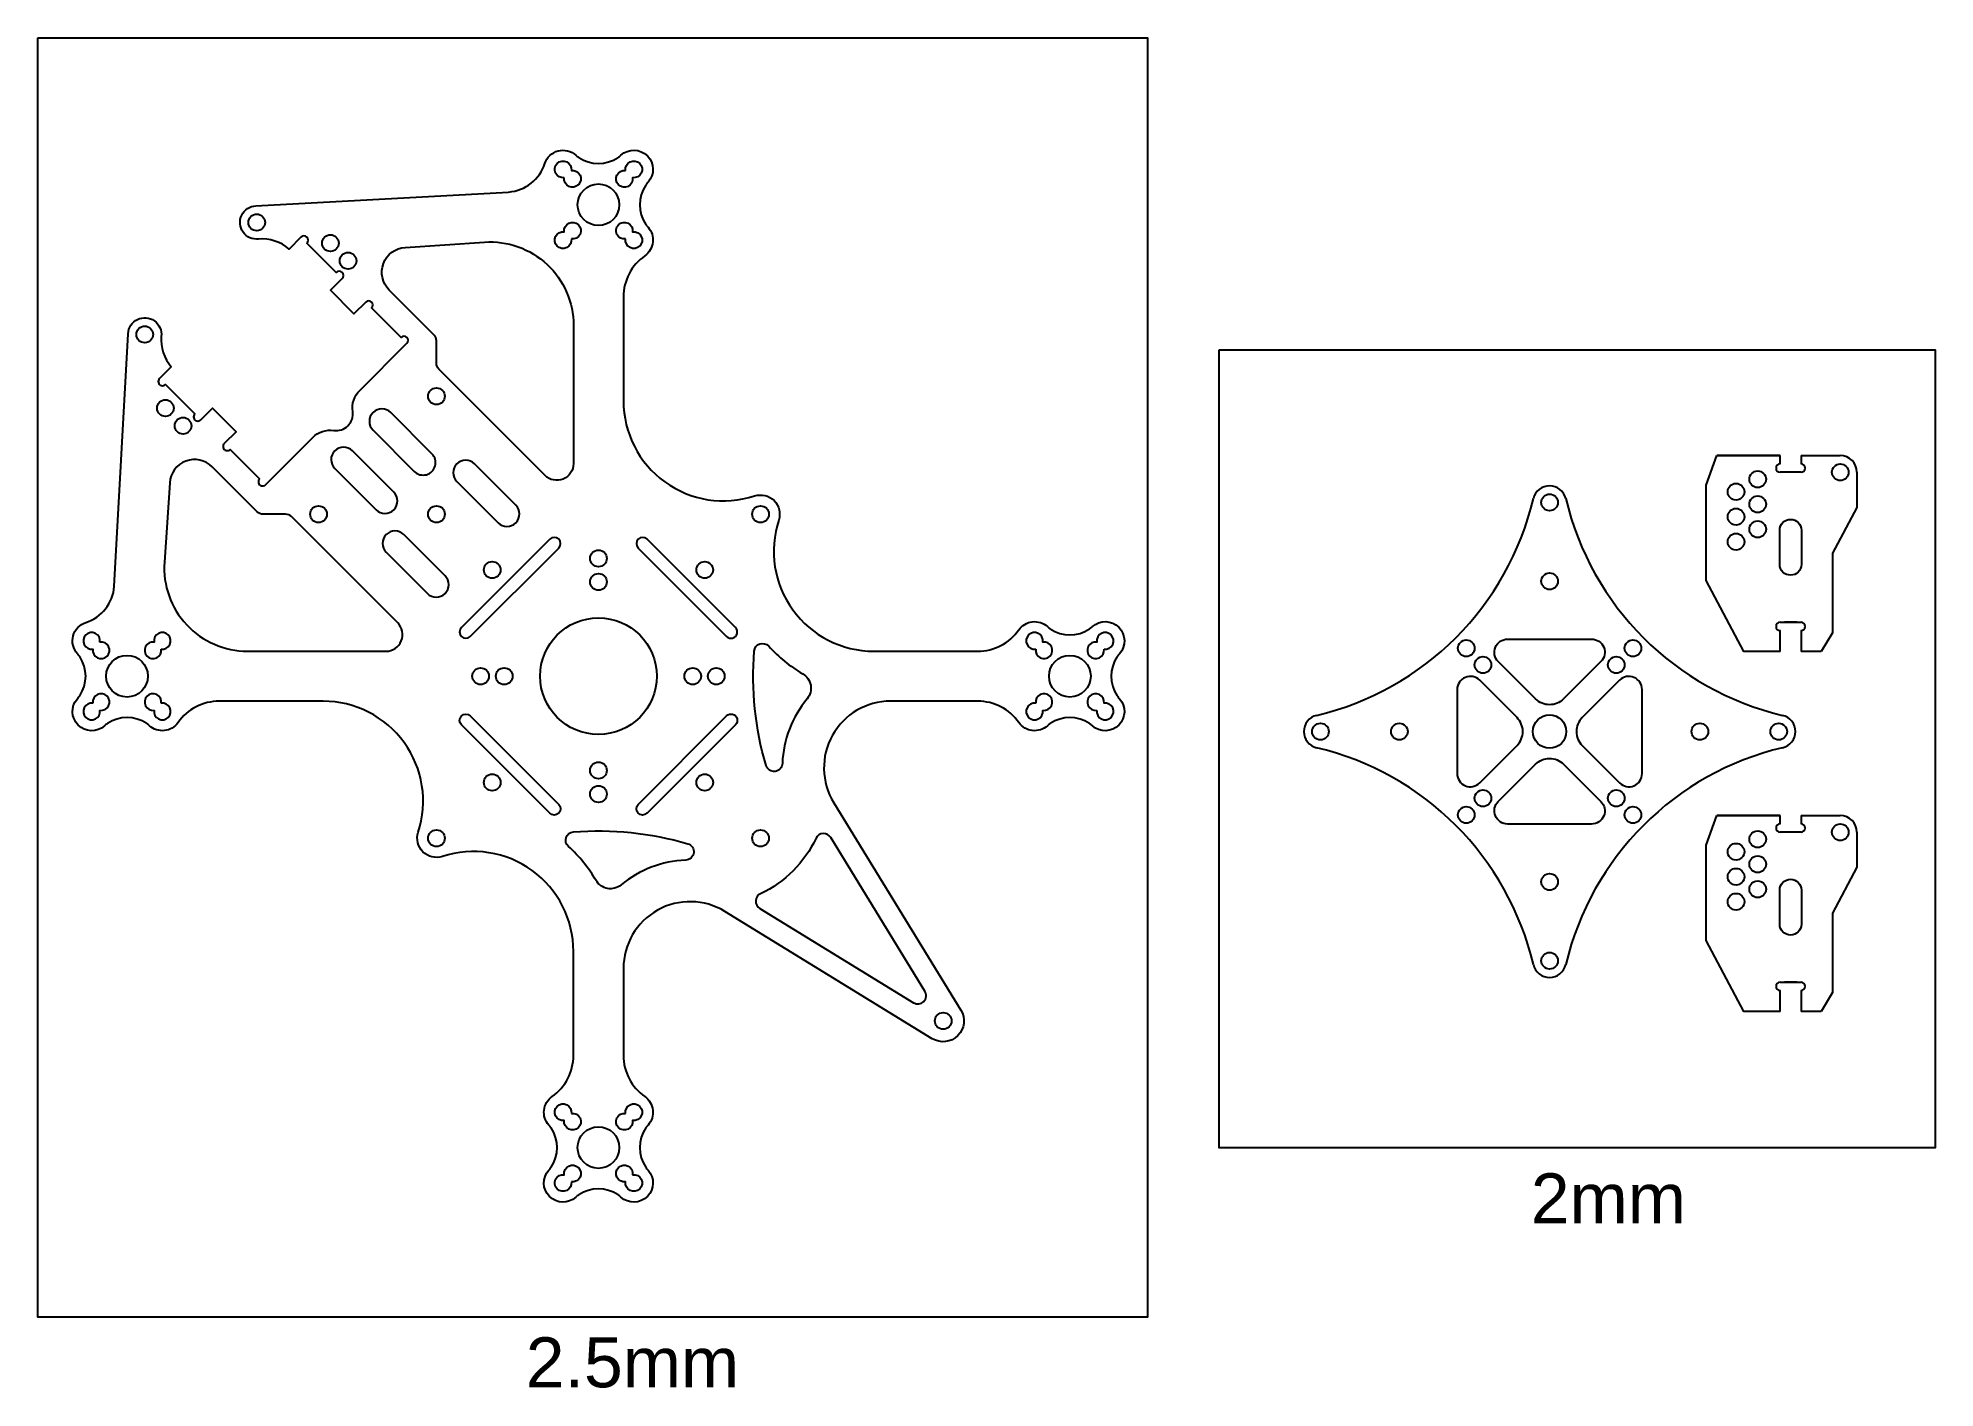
# Model space of a CAD drawing. Header units: millimetres. Extents: x 23 to 250, y 10 to 172.
import ezdxf

# ---------------------------------------------------------------- set-up
doc = ezdxf.new("R2010")
doc.units = ezdxf.units.MM
doc.styles.get("Standard").update_dxf_attribs({"font": 'arial.ttf'})

msp = doc.modelspace()

# ---------------------------------------------------------------- linework, layer by layer
for p, q in [((222.96, 118.38), (224.27, 121.93)), ((231.86, 121.93), (224.27, 121.93)), ((224.27, 121.93), (231.86, 121.93)), ((234.36, 121.93), (239.07, 121.93)), ((234.36, 121.93), (239.07, 121.93)), ((222.96, 75.19), (224.27, 78.74)), ((231.86, 78.74), (224.27, 78.74)), ((224.27, 78.74), (231.86, 78.74)), ((234.36, 78.74), (239.07, 78.74)), ((234.36, 78.74), (239.07, 78.74))]:
    msp.add_line(p, q)
for points in [[(22.79, 172.05), (155.92, 172.05), (155.92, 18.54), (22.79, 18.54)], [(164.52, 134.61), (250.45, 134.61), (250.45, 38.88), (164.52, 38.88)], [(38.21, 109.25), (38.21, 109.25)]]:
    msp.add_lwpolyline(points, close=True)
for points in [[(57.01, 92.46), (44.53, 92.46, 0.244828), (39.61, 89.9, -0.451414), (36.18, 89.51, 0.036314), (35.84, 89.78, 0.304142), (31.13, 89.78, 0.036314), (30.78, 89.51, -0.951493), (27.53, 92.76, 0.036314), (27.8, 93.1, 0.304142), (27.8, 97.82, 0.036314), (27.53, 98.16, -0.543188), (28.52, 101.89, 0.302561), (31.95, 106.24), (33.61, 136.56, -1.038619), (37.59, 136.24, 0.196173), (38.79, 132.58), (37.37, 131.17, 1), (38.08, 130.46), (41.61, 126.93, 1), (42.32, 126.22), (43.74, 127.63), (46.56, 124.8), (45.15, 123.39, 1), (45.86, 122.68), (49.39, 119.15, 1), (50.1, 118.44), (55.76, 124.1, -0.236068), (58.3, 124.95, 0.5), (60.56, 127.21, -0.236068), (61.41, 129.75), (67.07, 135.41, 1), (66.36, 136.12), (62.83, 139.65, 1), (62.12, 140.36), (60.71, 138.95), (57.88, 141.77), (59.29, 143.19, 1), (58.58, 143.9), (55.05, 147.43, 1), (54.34, 148.14), (52.93, 146.72, 0.196173), (49.27, 147.92, -1.038619), (48.95, 151.9), (79.27, 153.56, 0.302561), (83.62, 156.99, -0.543188), (87.35, 157.98, 0.036314), (87.69, 157.71, 0.304142), (92.41, 157.71, 0.036314), (92.75, 157.98, -0.951493), (96, 154.73, 0.036314), (95.73, 154.38, 0.304142), (95.73, 149.67, 0.036314), (96, 149.33, -0.451414), (95.61, 145.9, 0.244828), (93.05, 140.98), (93.05, 128.5, 0.510139), (108.78, 117.09, -0.614142), (111.68, 114.19, 0.510139), (123.09, 98.46), (135.58, 98.46, 0.244828), (140.49, 101.02, -0.451414), (143.92, 101.41, 0.036314), (144.26, 101.14, 0.304142), (148.98, 101.14, 0.036314), (149.32, 101.41, -0.951493), (152.57, 98.16, 0.036314), (152.3, 97.82, 0.304142), (152.3, 93.1, 0.036314), (152.57, 92.76, -0.951493), (149.32, 89.51, 0.036314), (148.98, 89.78, 0.304142), (144.26, 89.78, 0.036314), (143.92, 89.51, -0.451414), (140.49, 89.9, 0.244828), (135.58, 92.46), (125.11, 92.46, 0.586246), (118.29, 80.28), (133.55, 55.4, -0.788664), (130.11, 51.96), (105.23, 67.22, 0.586246), (93.05, 60.4), (93.05, 49.93, 0.244828), (95.61, 45.02, -0.451414), (96, 41.59, 0.036314), (95.73, 41.25, 0.304142), (95.73, 36.53, 0.036314), (96, 36.19, -0.951493), (92.75, 32.94, 0.036314), (92.41, 33.21, 0.304142), (87.69, 33.21, 0.036314), (87.35, 32.94, -0.951493), (84.1, 36.19, 0.036314), (84.37, 36.53, 0.304142), (84.37, 41.25, 0.036314), (84.1, 41.59, -0.451414), (84.49, 45.02, 0.244828), (87.05, 49.93), (87.05, 62.42, 0.510139), (71.32, 73.83, -0.614142), (68.42, 76.73, 0.510139)], [(85.95, 155.28, -3), (86.8, 156.13, -3)], [(93.3, 156.13, -3), (94.15, 155.28, -3)], [(86.8, 147.93, -3), (85.95, 148.78, -3)], [(93.3, 147.93, -3), (94.15, 148.78, -3)], [(66.85, 146.91), (76.38, 147.55, -0.433912), (87.05, 137.57), (87.05, 120.97, -0.668179), (83.64, 119.55), (70.9, 132.29, -0.198912), (70.61, 133), (70.61, 135.7, 0.198912), (70.31, 136.41), (64.93, 141.8, -0.644293)], [(63, 124.98), (67.95, 120.03, 1), (70.07, 122.15), (65.13, 127.1, 1)], [(58.41, 120.38), (63.36, 115.43, 1), (65.48, 117.56), (60.53, 122.51, 1)], [(38.6, 118.66), (37.96, 109.13, 0.433912), (47.94, 98.46), (64.54, 98.46, 0.668179), (65.96, 101.87), (53.22, 114.61, 0.198912), (52.51, 114.9), (49.81, 114.9, -0.198912), (49.1, 115.2), (43.71, 120.58, 0.644293)], [(73.06, 118.82), (78.01, 113.87, 1), (80.13, 115.99), (75.18, 120.94, 1)], [(234.41, 112.98), (234.41, 108.88, -1), (231.81, 108.88), (231.81, 112.98, -1)], [(64.57, 110.33), (69.52, 105.38, 1), (71.64, 107.5), (66.69, 112.45, 1)], [(73.61, 101.29, 1), (74.67, 100.23), (85.28, 110.84, 1), (84.22, 111.9)], [(95.88, 111.9, 1), (94.82, 110.84), (105.43, 100.23, 1), (106.49, 101.29)], [(30.23, 99.56, 3), (29.38, 98.71, 3)], [(37.58, 98.71, 3), (36.73, 99.56, 3)], [(142.52, 98.71, 3), (143.37, 99.56, 3)], [(150.72, 98.71, 3), (149.87, 99.56, 3)], [(108.74, 98.47, -0.65778), (110.48, 99.06, 0.077685), (114.56, 95.75, -0.463659), (115.1, 92.75, 0.164188), (112.12, 84.99, -0.848821), (110.16, 84.74, -0.091527)], [(209.23, 99.91, -0.668179), (210.35, 97.21), (205.87, 92.73, -0.414214), (202.51, 92.73), (198.03, 97.21, -0.668179), (199.15, 99.91)], [(29.38, 92.21, 3), (30.23, 91.36, 3)], [(37.58, 92.21, 3), (36.73, 91.36, 3)], [(142.52, 92.21, 3), (143.37, 91.36, 3)], [(149.87, 91.36, 3), (150.72, 92.21, 3)], [(193.1, 83.77, 0.668179), (195.8, 82.66), (200.28, 87.14, 0.414214), (200.28, 90.49), (195.8, 94.97, 0.668179), (193.1, 93.86)], [(215.29, 93.86, 0.668179), (212.59, 94.97), (208.1, 90.49, 0.414214), (208.1, 87.14), (212.59, 82.66, 0.668179), (215.29, 83.77)], [(73.61, 89.63, -1), (74.67, 90.69), (85.28, 80.08, -1), (84.22, 79.02)], [(95.88, 79.02, -1), (94.82, 80.08), (105.43, 90.69, -1), (106.49, 89.63)], [(199.15, 77.72, -0.668179), (198.03, 80.42), (202.51, 84.9, -0.414214), (205.87, 84.9), (210.35, 80.42, -0.668179), (209.23, 77.72)], [(100.77, 75.35, -0.848821), (100.52, 73.39, 0.164188), (92.76, 70.41, -0.463659), (89.76, 70.95, 0.077685), (86.45, 75.03, -0.65778), (87.04, 76.77, -0.091527)], [(117.92, 76.1, 0.595711), (116.16, 76.01, -0.173216), (109.5, 69.35, 0.595711), (109.41, 67.59), (127.86, 56.28, 0.788664), (129.23, 57.65)], [(234.41, 69.79), (234.41, 65.69, -1), (231.81, 65.69), (231.81, 69.79, -1)], [(86.8, 42.99, -3), (85.95, 42.14, -3)], [(93.3, 42.99, -3), (94.15, 42.14, -3)], [(86.8, 34.79, -3), (85.95, 35.64, -3)], [(94.15, 35.64, -3), (93.3, 34.79, -3)]]:
    msp.add_lwpolyline(points, format="xyb", close=True)
for points in [[(231.86, 120.93), (231.86, 121.93)], [(234.36, 121.93), (234.36, 120.93)], [(231.86, 98.43), (227.48, 98.43), (222.96, 106.95), (222.96, 118.38)], [(234.36, 119.93), (231.86, 119.93)], [(241.07, 119.93), (241.07, 115.72), (238.14, 110.23), (238.14, 100.68), (236.76, 98.43)], [(231.86, 101.93), (234.36, 101.93)], [(231.86, 98.43), (231.86, 100.93)], [(233.86, 101.93), (232.36, 101.93)], [(234.36, 100.93), (234.36, 98.43)], [(236.76, 98.43), (234.36, 98.43)], [(231.86, 77.74), (231.86, 78.74)], [(234.36, 78.74), (234.36, 77.74)], [(231.86, 55.24), (227.48, 55.24), (222.96, 63.75), (222.96, 75.19)], [(234.36, 76.74), (231.86, 76.74)], [(241.07, 76.74), (241.07, 72.53), (238.14, 67.04), (238.14, 57.49), (236.76, 55.24)], [(231.86, 58.74), (234.36, 58.74)], [(231.86, 55.24), (231.86, 57.74)], [(233.86, 58.74), (232.36, 58.74)], [(234.36, 57.74), (234.36, 55.24)], [(236.76, 55.24), (234.36, 55.24)]]:
    msp.add_lwpolyline(points)
for centre, radius in [((90.05, 152.03), 2.5), ((49.04, 149.91), 1), ((57.88, 147.43), 1), ((60, 145.31), 1), ((35.6, 136.47), 1), ((70.61, 129.05), 1), ((38.08, 127.63), 1), ((40.2, 125.51), 1), ((239.07, 119.93), 1), ((226.56, 117.59), 1), ((229.16, 119.09), 1), ((204.19, 116.31), 1), ((229.16, 116.09), 1), ((56.46, 114.9), 1), ((70.61, 114.9), 1), ((109.5, 114.9), 1), ((226.56, 114.59), 1), ((229.16, 113.09), 1), ((226.56, 111.59), 1), ((90.05, 109.6), 1), ((77.3, 108.21), 1), ((90.05, 106.77), 1), ((102.8, 108.21), 1), ((204.19, 106.85), 1), ((90.05, 95.46), 7), ((33.48, 95.46), 2.5), ((146.62, 95.46), 2.5), ((194.19, 98.81), 1), ((214.19, 98.81), 1), ((75.91, 95.46), 1), ((78.74, 95.46), 1), ((101.36, 95.46), 1), ((104.19, 95.46), 1), ((196.19, 96.81), 1), ((212.19, 96.81), 1), ((176.69, 88.81), 1), ((186.16, 88.81), 1), ((204.19, 88.81), 2), ((222.22, 88.81), 1), ((231.69, 88.81), 1), ((90.05, 84.15), 1), ((77.3, 82.71), 1), ((90.05, 81.32), 1), ((102.8, 82.71), 1), ((194.19, 78.81), 1), ((196.19, 80.81), 1), ((212.19, 80.81), 1), ((214.19, 78.81), 1), ((239.07, 76.74), 1), ((70.61, 76.01), 1), ((109.5, 76.01), 1), ((226.56, 74.4), 1), ((229.16, 75.9), 1), ((229.16, 72.9), 1), ((204.19, 70.78), 1), ((226.56, 71.4), 1), ((229.16, 69.9), 1), ((226.56, 68.4), 1), ((204.19, 61.31), 1), ((131.42, 54.09), 1), ((90.05, 38.89), 2.5)]:
    msp.add_circle(centre, radius)
for centre, radius, start, end in [((231.86, 120.43), 0.5, 90, 270), ((234.36, 120.43), 0.5, 270, 90), ((239.07, 119.93), 2, 0, 90), ((168.18, 124.82), 35, 283.2946, 346.7054), ((204.19, 116.31), 2, 13.2946, 166.7054), ((240.2, 124.82), 35, 193.2946, 256.7054), ((231.86, 101.43), 0.5, 90, 270), ((234.36, 101.43), 0.5, 270, 90), ((176.69, 88.81), 2, 103.2946, 256.7054), ((231.69, 88.81), 2, 283.2946, 76.7054), ((168.18, 52.81), 35, 13.2946, 76.7054), ((240.2, 52.81), 35, 103.2946, 166.7054), ((231.86, 77.24), 0.5, 90, 270), ((234.36, 77.24), 0.5, 270, 90), ((239.07, 76.74), 2, 0, 90), ((204.19, 61.31), 2, 193.2946, 346.7054), ((231.86, 58.24), 0.5, 90, 270), ((234.36, 58.24), 0.5, 270, 90)]:
    msp.add_arc(centre, radius, start, end)

# ---------------------------------------------------------------- texts
at = {"char_height": 6, "attachment_point": 1}
for s, width, insert in [('2mm', 7.9188, (201.93, 35.8)), ('2.5mm', 6.9036, (81.32, 16.12))]:
    msp.add_mtext_dynamic_manual_height_columns(s, width=width, gutter_width=12.5, heights=[0], dxfattribs=dict(at, insert=insert))

doc.saveas('drawing.dxf')
